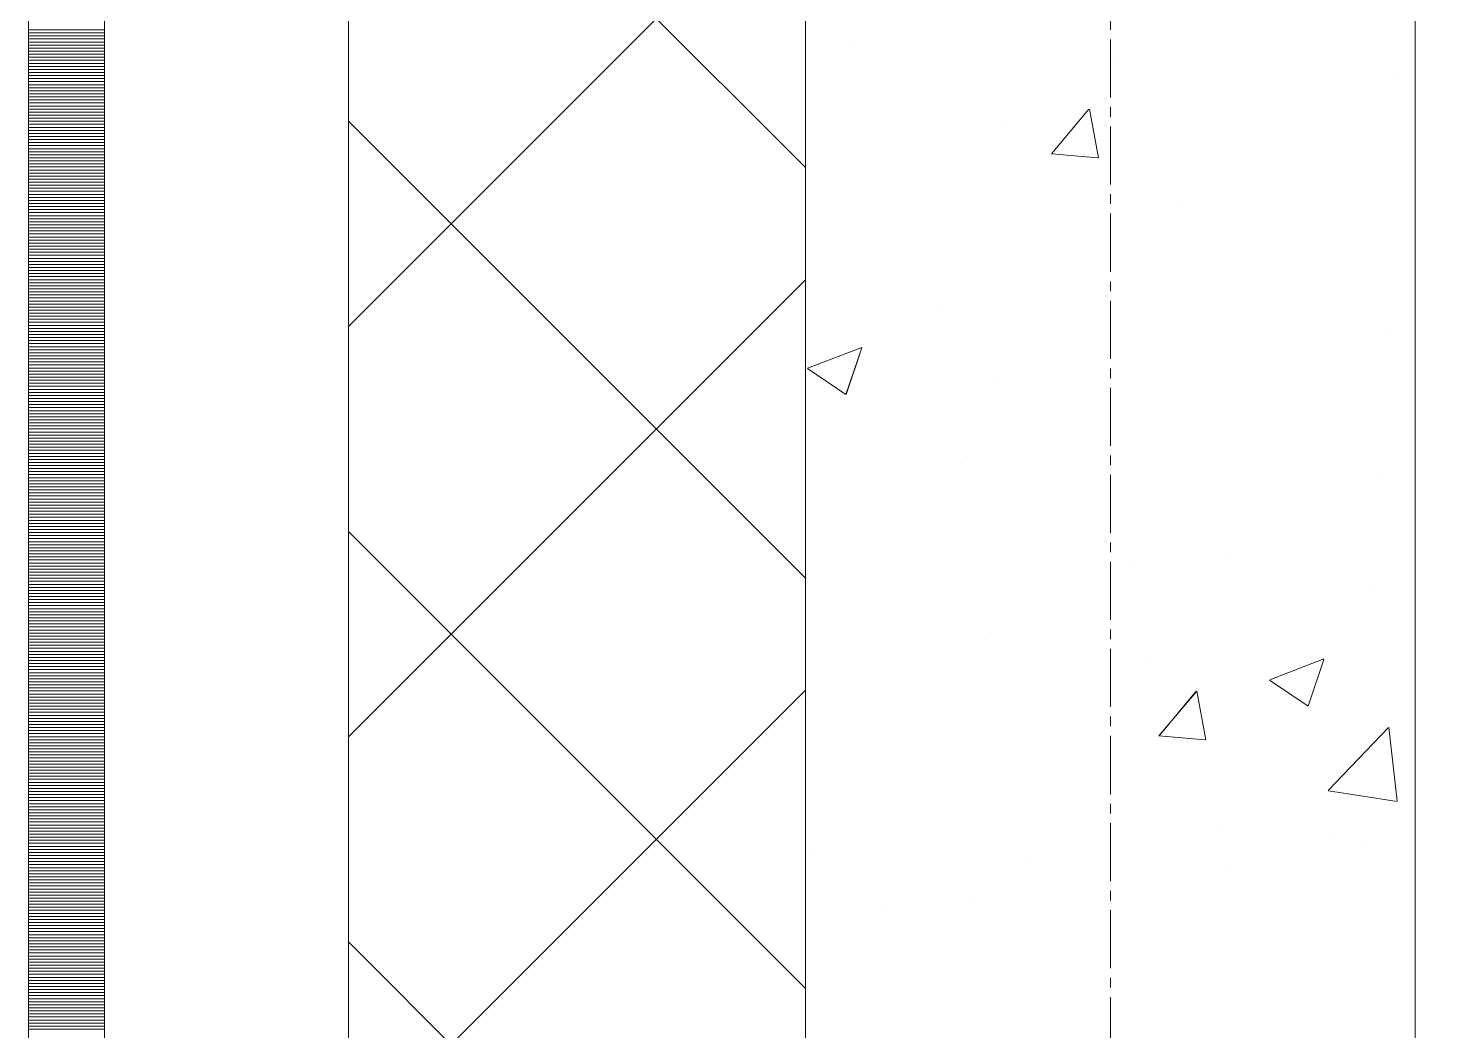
# Model space of a CAD drawing. Header units: millimetres. Extents: x 470010 to 1231400, y -134005 to 421770.
# Drawn here: x 672518.6 to 672983.6, y -61582 to -61253 of the extents above; entities that cross this region are included whole.
import ezdxf
from ezdxf.enums import TextEntityAlignment as Align

# ---------------------------------------------------------------- set-up
doc = ezdxf.new("R2010")
doc.units = ezdxf.units.MM
doc.linetypes.add('CENTER2', pattern=[28.575, 19.05, -3.175, 3.175, -3.175])
doc.linetypes.add('DASHED', pattern=[19.05, 12.7, -6.35])
doc.layers.get('Defpoints').update_dxf_attribs({"color": 140})
doc.layers.add('АР_Делит', color=120, linetype='Continuous', lineweight=0, plot=False)
for name, color, linetype, lineweight in [('АР_Стены ПЕНОблок', 52, 'Continuous', 20), ('АР_Тонкая', 254, 'Continuous', 5), ('АР_Утеплитель', 31, 'Continuous', 0), ('АР_Штриховка', 8, 'Continuous', 0)]:
    doc.layers.add(name, color=color, linetype=linetype, lineweight=lineweight)
doc.layers.add('РД_Оси_100', color=7, linetype='Continuous', lineweight=0, true_color=0x525252)
doc.styles.add('style1', font='ARIALN.TTF')

# ---------------------------------------------------------------- blocks, each defined once
blk = doc.blocks.new('СОШ_2200_АР_ОСИ_М100_28.05.24')
at = {"layer": 'АР_Делит', "color": 251, "linetype": 'DASHED', "true_color": 0x636466}
blk.add_lwpolyline([(114955, 135155), (114955, -355), (93595.036, -355), (93595.036, 13855), (94145, 13855), (94145, 68320), (66055, 68320), (66055, 13857.73), (83455, 13857.73), (83455, -355), (45245, -355), (45245, 13145), (44695, 13145), (44695, 26755), (45245, 26755), (45245, 68320), (20455, 68320), (20455, 26755), (27955, 26755), (27955, 13145), (-355, 13145), (-355, 100855)], dxfattribs=at)
at = {"layer": 'РД_Оси_100', "color": 251, "linetype": 'CENTER2', "true_color": 0x636466}
blk.add_line((0, -6155), (0, 139938.679), dxfattribs=at)
blk = doc.blocks.new('A$C9108343f')
at = {"layer": 'АР_Стены ПЕНОблок', "color": 18, "linetype": 'Continuous', "lineweight": 20, "true_color": 0x000000}
for p, q in [((7054.96, 97555), (7054.96, 21355)), ((7254.96, 21355), (7254.96, 97555))]:
    blk.add_line(p, q, dxfattribs=at)
at = {"layer": 'АР_Тонкая', "color": 18, "linetype": 'Continuous', "lineweight": 5, "true_color": 0x000000}
for p, q in [((6799.96, 97555), (6799.96, 21355)), ((6824.96, 97555), (6824.96, 21355)), ((6824.96, 21355), (6824.96, 97555)), ((6904.96, 21355), (6904.96, 97555))]:
    blk.add_line(p, q, dxfattribs=at)
at = {"layer": 'АР_Утеплитель', "color": 18, "linetype": 'Continuous', "lineweight": 0, "true_color": 0x000000}
for p, q in [((6904.96, 97555), (6904.96, 21355)), ((7054.96, 21355), (7054.96, 97555))]:
    blk.add_line(p, q, dxfattribs=at)
at = {"layer": 'АР_Штриховка', "color": 18, "linetype": 'Continuous', "lineweight": 0, "true_color": 0x000000}
for p, q in [((7054.96, 39067.53), (6904.96, 39217.53)), ((6904.96, 39015.4), (7054.96, 39165.4)), ((6799.96, 39112.75), (6824.96, 39112.75)), ((6799.96, 39111.75), (6824.96, 39111.75)), ((6799.96, 39110.75), (6824.96, 39110.75)), ((6799.96, 39109.75), (6824.96, 39109.75)), ((6799.96, 39108.75), (6824.96, 39108.75)), ((6799.96, 39107.75), (6824.96, 39107.75)), ((6799.96, 39106.75), (6824.96, 39106.75)), ((7070.64, 39107.88), (7070.64, 39107.88)), ((6799.96, 39105.75), (6824.96, 39105.75)), ((6799.96, 39104.75), (6824.96, 39104.75)), ((6799.96, 39103.75), (6824.96, 39103.75)), ((6799.96, 39102.75), (6824.96, 39102.75)), ((7157.48, 39102.49), (7157.48, 39102.49)), ((6799.96, 39101.75), (6824.96, 39101.75)), ((6799.96, 39100.75), (6824.96, 39100.75)), ((6799.96, 39099.75), (6824.96, 39099.75)), ((6799.96, 39098.75), (6824.96, 39098.75)), ((6799.96, 39097.75), (6824.96, 39097.75)), ((7247.98, 39098.02), (7247.98, 39098.02)), ((6799.96, 39096.75), (6824.96, 39096.75)), ((6799.96, 39095.75), (6824.96, 39095.75)), ((6799.96, 39094.75), (6824.96, 39094.75)), ((6799.96, 39093.75), (6824.96, 39093.75)), ((6799.96, 39092.75), (6824.96, 39092.75)), ((6799.96, 39091.75), (6824.96, 39091.75)), ((6799.96, 39090.75), (6824.96, 39090.75)), ((6799.96, 39089.75), (6824.96, 39089.75)), ((6799.96, 39088.75), (6824.96, 39088.75)), ((6799.96, 39087.75), (6824.96, 39087.75)), ((6799.96, 39086.75), (6824.96, 39086.75)), ((6799.96, 39085.75), (6824.96, 39085.75)), ((6799.96, 39084.75), (6824.96, 39084.75)), ((6799.96, 39083.75), (6824.96, 39083.75)), ((7135.67, 39072.1), (7147.92, 39086.69)), ((7151.02, 39070.79), (7148.08, 39086.72)), ((6799.96, 39082.75), (6824.96, 39082.75)), ((6799.96, 39081.75), (6824.96, 39081.75)), ((6799.96, 39080.75), (6824.96, 39080.75)), ((6799.96, 39079.75), (6824.96, 39079.75)), ((6799.96, 39078.75), (6824.96, 39078.75)), ((7054.96, 38932.83), (6904.96, 39082.83)), ((7119.68, 39081.75), (7119.68, 39081.75)), ((6799.96, 39077.75), (6824.96, 39077.75)), ((6799.96, 39076.75), (6824.96, 39076.75)), ((6799.96, 39075.75), (6824.96, 39075.75)), ((6799.96, 39074.75), (6824.96, 39074.75)), ((6799.96, 39073.75), (6824.96, 39073.75)), ((6799.96, 39072.75), (6824.96, 39072.75)), ((6799.96, 39071.75), (6824.96, 39071.75)), ((6799.96, 39070.75), (6824.96, 39070.75)), ((6799.96, 39069.75), (6824.96, 39069.75)), ((7135.67, 39072.09), (7150.85, 39070.76)), ((6799.96, 39068.75), (6824.96, 39068.75)), ((6799.96, 39067.75), (6824.96, 39067.75)), ((6799.96, 39066.75), (6824.96, 39066.75)), ((6799.96, 39065.75), (6824.96, 39065.75)), ((6799.96, 39064.75), (6824.96, 39064.75)), ((6799.96, 39063.75), (6824.96, 39063.75)), ((6799.96, 39062.75), (6824.96, 39062.75)), ((6799.96, 39061.75), (6824.96, 39061.75)), ((6799.96, 39060.75), (6824.96, 39060.75)), ((6799.96, 39059.75), (6824.96, 39059.75)), ((6799.96, 39058.75), (6824.96, 39058.75)), ((6799.96, 39057.75), (6824.96, 39057.75)), ((6799.96, 39056.75), (6824.96, 39056.75)), ((6799.96, 39055.75), (6824.96, 39055.75)), ((7177.42, 39056.36), (7177.42, 39056.36)), ((6799.96, 39054.75), (6824.96, 39054.75)), ((6799.96, 39053.75), (6824.96, 39053.75)), ((6799.96, 39052.75), (6824.96, 39052.75)), ((6799.96, 39051.75), (6824.96, 39051.75)), ((6799.96, 39050.75), (6824.96, 39050.75)), ((6799.96, 39049.75), (6824.96, 39049.75)), ((6799.96, 39048.75), (6824.96, 39048.75)), ((6799.96, 39047.75), (6824.96, 39047.75)), ((6799.96, 39046.75), (6824.96, 39046.75)), ((6799.96, 39045.75), (6824.96, 39045.75)), ((6799.96, 39044.75), (6824.96, 39044.75)), ((6799.96, 39043.75), (6824.96, 39043.75)), ((6799.96, 39042.75), (6824.96, 39042.75)), ((6799.96, 39041.75), (6824.96, 39041.75)), ((6799.96, 39040.75), (6824.96, 39040.75)), ((6799.96, 39039.75), (6824.96, 39039.75)), ((6799.96, 39038.75), (6824.96, 39038.75)), ((6799.96, 39037.75), (6824.96, 39037.75)), ((6799.96, 39036.75), (6824.96, 39036.75)), ((6799.96, 39035.75), (6824.96, 39035.75)), ((6799.96, 39034.75), (6824.96, 39034.75)), ((6799.96, 39033.75), (6824.96, 39033.75)), ((6799.96, 39032.75), (6824.96, 39032.75)), ((6799.96, 39031.75), (6824.96, 39031.75)), ((6799.96, 39030.75), (6824.96, 39030.75)), ((6799.96, 39029.75), (6824.96, 39029.75)), ((6799.96, 39028.75), (6824.96, 39028.75)), ((6799.96, 39027.75), (6824.96, 39027.75)), ((6904.96, 38880.69), (7054.96, 39030.69)), ((6799.96, 39026.75), (6824.96, 39026.75)), ((6799.96, 39025.75), (6824.96, 39025.75)), ((6799.96, 39024.75), (6824.96, 39024.75)), ((6799.96, 39023.75), (6824.96, 39023.75)), ((6799.96, 39022.75), (6824.96, 39022.75)), ((6799.96, 39021.75), (6824.96, 39021.75)), ((6799.96, 39020.75), (6824.96, 39020.75)), ((6799.96, 39019.75), (6824.96, 39019.75)), ((6799.96, 39018.75), (6824.96, 39018.75)), ((7100.02, 39020.36), (7100.02, 39020.36)), ((6799.96, 39017.75), (6824.96, 39017.75)), ((6799.96, 39016.75), (6824.96, 39016.75)), ((6799.96, 39015.75), (6824.96, 39015.75)), ((6799.96, 39014.75), (6824.96, 39014.75)), ((6799.96, 39013.75), (6824.96, 39013.75)), ((6799.96, 39012.75), (6824.96, 39012.75)), ((6799.96, 39011.75), (6824.96, 39011.75)), ((6799.96, 39010.75), (6824.96, 39010.75)), ((6799.96, 39009.75), (6824.96, 39009.75)), ((7244.89, 39013.46), (7244.89, 39013.46)), ((6799.96, 39008.75), (6824.96, 39008.75)), ((6799.96, 39007.75), (6824.96, 39007.75)), ((6799.96, 39006.75), (6824.96, 39006.75)), ((6799.96, 39005.75), (6824.96, 39005.75)), ((6799.96, 39004.75), (6824.96, 39004.75)), ((7055.63, 39001.69), (7073.42, 39008.52)), ((7068.22, 38993.03), (7073.37, 39008.38)), ((6799.96, 39003.75), (6824.96, 39003.75)), ((6799.96, 39002.75), (6824.96, 39002.75)), ((6799.96, 39001.75), (6824.96, 39001.75)), ((6799.96, 39000.75), (6824.96, 39000.75)), ((6799.96, 38999.75), (6824.96, 38999.75)), ((7055.57, 39001.56), (7068.21, 38993.04)), ((6799.96, 38998.75), (6824.96, 38998.75)), ((6799.96, 38997.75), (6824.96, 38997.75)), ((6799.96, 38996.75), (6824.96, 38996.75)), ((6799.96, 38995.75), (6824.96, 38995.75)), ((7116.59, 38997.2), (7116.59, 38997.2)), ((6799.96, 38994.75), (6824.96, 38994.75)), ((6799.96, 38993.75), (6824.96, 38993.75)), ((6799.96, 38992.75), (6824.96, 38992.75)), ((6799.96, 38991.75), (6824.96, 38991.75)), ((6799.96, 38990.75), (6824.96, 38990.75)), ((6799.96, 38989.75), (6824.96, 38989.75)), ((6799.96, 38988.75), (6824.96, 38988.75)), ((6799.96, 38987.75), (6824.96, 38987.75)), ((6799.96, 38986.75), (6824.96, 38986.75)), ((6799.96, 38985.75), (6824.96, 38985.75)), ((6799.96, 38984.75), (6824.96, 38984.75)), ((6799.96, 38983.75), (6824.96, 38983.75)), ((6799.96, 38982.75), (6824.96, 38982.75)), ((6799.96, 38981.75), (6824.96, 38981.75)), ((6799.96, 38980.75), (6824.96, 38980.75)), ((6799.96, 38979.75), (6824.96, 38979.75)), ((6799.96, 38978.75), (6824.96, 38978.75)), ((6799.96, 38977.75), (6824.96, 38977.75)), ((6799.96, 38976.75), (6824.96, 38976.75)), ((6799.96, 38975.75), (6824.96, 38975.75)), ((6799.96, 38974.75), (6824.96, 38974.75)), ((6799.96, 38973.75), (6824.96, 38973.75)), ((6799.96, 38972.75), (6824.96, 38972.75)), ((6799.96, 38971.75), (6824.96, 38971.75)), ((7108.02, 38972.7), (7108.02, 38972.7)), ((6799.96, 38970.75), (6824.96, 38970.75)), ((6799.96, 38969.75), (6824.96, 38969.75)), ((6799.96, 38968.75), (6824.96, 38968.75)), ((6799.96, 38967.75), (6824.96, 38967.75)), ((6799.96, 38966.75), (6824.96, 38966.75)), ((6799.96, 38965.75), (6824.96, 38965.75)), ((6799.96, 38964.75), (6824.96, 38964.75)), ((6799.96, 38963.75), (6824.96, 38963.75)), ((6799.96, 38962.75), (6824.96, 38962.75)), ((7243.61, 38966.97), (7243.61, 38966.97)), ((6799.96, 38961.75), (6824.96, 38961.75)), ((6799.96, 38960.75), (6824.96, 38960.75)), ((6799.96, 38959.75), (6824.96, 38959.75)), ((6799.96, 38958.75), (6824.96, 38958.75)), ((6799.96, 38957.75), (6824.96, 38957.75)), ((6799.96, 38956.75), (6824.96, 38956.75)), ((6799.96, 38955.75), (6824.96, 38955.75)), ((6799.96, 38954.75), (6824.96, 38954.75)), ((6799.96, 38953.75), (6824.96, 38953.75)), ((6799.96, 38952.75), (6824.96, 38952.75)), ((6799.96, 38951.75), (6824.96, 38951.75)), ((6799.96, 38950.75), (6824.96, 38950.75)), ((6799.96, 38949.75), (6824.96, 38949.75)), ((6799.96, 38948.75), (6824.96, 38948.75)), ((6799.96, 38947.75), (6824.96, 38947.75)), ((6799.96, 38946.75), (6824.96, 38946.75)), ((6799.96, 38945.75), (6824.96, 38945.75)), ((6799.96, 38944.75), (6824.96, 38944.75)), ((6799.96, 38943.75), (6824.96, 38943.75)), ((7054.96, 38798.13), (6904.96, 38948.13)), ((6799.96, 38942.75), (6824.96, 38942.75)), ((6799.96, 38941.75), (6824.96, 38941.75)), ((6799.96, 38940.75), (6824.96, 38940.75)), ((6799.96, 38939.75), (6824.96, 38939.75)), ((7193.61, 38941.3), (7193.61, 38941.3)), ((6799.96, 38938.75), (6824.96, 38938.75)), ((6799.96, 38937.75), (6824.96, 38937.75)), ((6799.96, 38936.75), (6824.96, 38936.75)), ((6799.96, 38935.75), (6824.96, 38935.75)), ((6799.96, 38934.75), (6824.96, 38934.75)), ((7161.57, 38938.58), (7161.57, 38938.58)), ((6799.96, 38933.75), (6824.96, 38933.75)), ((6799.96, 38932.75), (6824.96, 38932.75)), ((6799.96, 38931.75), (6824.96, 38931.75)), ((6799.96, 38930.75), (6824.96, 38930.75)), ((6799.96, 38929.75), (6824.96, 38929.75)), ((6799.96, 38928.75), (6824.96, 38928.75)), ((6799.96, 38927.75), (6824.96, 38927.75)), ((6799.96, 38926.75), (6824.96, 38926.75)), ((6799.96, 38925.75), (6824.96, 38925.75)), ((7241.8, 38928.91), (7241.8, 38928.91)), ((6799.96, 38924.75), (6824.96, 38924.75)), ((6799.96, 38923.75), (6824.96, 38923.75)), ((6799.96, 38922.75), (6824.96, 38922.75)), ((6799.96, 38921.75), (6824.96, 38921.75)), ((6799.96, 38920.75), (6824.96, 38920.75)), ((6799.96, 38919.75), (6824.96, 38919.75)), ((6799.96, 38918.75), (6824.96, 38918.75)), ((6799.96, 38917.75), (6824.96, 38917.75)), ((6799.96, 38916.75), (6824.96, 38916.75)), ((6799.96, 38915.75), (6824.96, 38915.75)), ((6799.96, 38914.75), (6824.96, 38914.75)), ((6799.96, 38913.75), (6824.96, 38913.75)), ((6799.96, 38912.75), (6824.96, 38912.75)), ((6799.96, 38911.75), (6824.96, 38911.75)), ((7113.5, 38912.64), (7113.5, 38912.64)), ((6799.96, 38910.75), (6824.96, 38910.75)), ((6799.96, 38909.75), (6824.96, 38909.75)), ((6799.96, 38908.75), (6824.96, 38908.75)), ((6799.96, 38907.75), (6824.96, 38907.75)), ((6799.96, 38906.75), (6824.96, 38906.75)), ((6799.96, 38905.75), (6824.96, 38905.75)), ((6799.96, 38904.75), (6824.96, 38904.75)), ((6799.96, 38903.75), (6824.96, 38903.75)), ((6799.96, 38902.75), (6824.96, 38902.75)), ((7166.94, 38904.81), (7166.94, 38904.81)), ((7207.24, 38899.43), (7225.03, 38906.25)), ((7219.83, 38890.77), (7224.98, 38906.12)), ((6799.96, 38901.75), (6824.96, 38901.75)), ((6799.96, 38900.75), (6824.96, 38900.75)), ((6799.96, 38899.75), (6824.96, 38899.75)), ((6799.96, 38898.75), (6824.96, 38898.75)), ((6799.96, 38897.75), (6824.96, 38897.75)), ((7207.19, 38899.29), (7219.82, 38890.77)), ((6799.96, 38896.75), (6824.96, 38896.75)), ((6799.96, 38895.75), (6824.96, 38895.75)), ((6799.96, 38894.75), (6824.96, 38894.75)), ((6799.96, 38893.75), (6824.96, 38893.75)), ((6799.96, 38892.75), (6824.96, 38892.75)), ((6904.96, 38745.99), (7054.96, 38895.99)), ((7170.91, 38881.04), (7183.16, 38895.63)), ((7186.26, 38879.74), (7183.33, 38895.66)), ((6799.96, 38891.75), (6824.96, 38891.75)), ((6799.96, 38890.75), (6824.96, 38890.75)), ((6799.96, 38889.75), (6824.96, 38889.75)), ((6799.96, 38888.75), (6824.96, 38888.75)), ((6799.96, 38887.75), (6824.96, 38887.75)), ((6799.96, 38886.75), (6824.96, 38886.75)), ((6799.96, 38885.75), (6824.96, 38885.75)), ((6799.96, 38884.75), (6824.96, 38884.75)), ((6799.96, 38883.75), (6824.96, 38883.75)), ((7226.44, 38863.09), (7246.23, 38883.71)), ((7249.08, 38859.6), (7246.28, 38883.72)), ((6799.96, 38882.75), (6824.96, 38882.75)), ((6799.96, 38881.75), (6824.96, 38881.75)), ((6799.96, 38880.75), (6824.96, 38880.75)), ((6799.96, 38879.75), (6824.96, 38879.75)), ((6799.96, 38878.75), (6824.96, 38878.75)), ((7170.91, 38881.03), (7186.1, 38879.71)), ((6799.96, 38877.75), (6824.96, 38877.75)), ((6799.96, 38876.75), (6824.96, 38876.75)), ((6799.96, 38875.75), (6824.96, 38875.75)), ((6799.96, 38874.75), (6824.96, 38874.75)), ((6799.96, 38873.75), (6824.96, 38873.75)), ((6799.96, 38872.75), (6824.96, 38872.75)), ((6799.96, 38871.75), (6824.96, 38871.75)), ((6799.96, 38870.75), (6824.96, 38870.75)), ((6799.96, 38869.75), (6824.96, 38869.75)), ((6799.96, 38868.75), (6824.96, 38868.75)), ((6799.96, 38867.75), (6824.96, 38867.75)), ((6799.96, 38866.75), (6824.96, 38866.75)), ((6799.96, 38865.75), (6824.96, 38865.75)), ((6799.96, 38864.75), (6824.96, 38864.75)), ((6799.96, 38863.75), (6824.96, 38863.75)), ((6799.96, 38862.75), (6824.96, 38862.75)), ((6799.96, 38861.75), (6824.96, 38861.75)), ((6799.96, 38860.75), (6824.96, 38860.75)), ((7226.48, 38863.02), (7249.07, 38859.51)), ((6799.96, 38859.75), (6824.96, 38859.75)), ((6799.96, 38858.75), (6824.96, 38858.75)), ((6799.96, 38857.75), (6824.96, 38857.75)), ((6799.96, 38856.75), (6824.96, 38856.75)), ((6799.96, 38855.75), (6824.96, 38855.75)), ((6799.96, 38854.75), (6824.96, 38854.75)), ((6799.96, 38853.75), (6824.96, 38853.75)), ((6799.96, 38852.75), (6824.96, 38852.75)), ((6799.96, 38851.75), (6824.96, 38851.75)), ((6799.96, 38850.75), (6824.96, 38850.75)), ((6799.96, 38849.75), (6824.96, 38849.75)), ((6799.96, 38848.75), (6824.96, 38848.75)), ((6799.96, 38847.75), (6824.96, 38847.75)), ((6799.96, 38846.75), (6824.96, 38846.75)), ((7190.38, 38849.49), (7190.38, 38849.49)), ((7227.8, 38849.04), (7227.8, 38849.04)), ((6799.96, 38845.75), (6824.96, 38845.75)), ((6799.96, 38844.75), (6824.96, 38844.75)), ((6799.96, 38843.75), (6824.96, 38843.75)), ((6799.96, 38842.75), (6824.96, 38842.75)), ((6799.96, 38841.75), (6824.96, 38841.75)), ((7057.48, 38843.59), (7057.48, 38843.59)), ((7238.71, 38844.35), (7238.71, 38844.35)), ((6799.96, 38840.75), (6824.96, 38840.75)), ((6799.96, 38839.75), (6824.96, 38839.75)), ((6799.96, 38838.75), (6824.96, 38838.75)), ((6799.96, 38837.75), (6824.96, 38837.75)), ((7126.79, 38841.12), (7126.79, 38841.12)), ((7193.07, 38837.86), (7193.07, 38837.86)), ((6799.96, 38836.75), (6824.96, 38836.75)), ((6799.96, 38835.75), (6824.96, 38835.75)), ((6799.96, 38834.75), (6824.96, 38834.75)), ((6799.96, 38833.75), (6824.96, 38833.75)), ((6799.96, 38832.75), (6824.96, 38832.75)), ((6799.96, 38831.75), (6824.96, 38831.75)), ((6799.96, 38830.75), (6824.96, 38830.75)), ((6799.96, 38829.75), (6824.96, 38829.75)), ((6799.96, 38828.75), (6824.96, 38828.75)), ((6799.96, 38827.75), (6824.96, 38827.75)), ((7110.41, 38828.09), (7110.41, 38828.09)), ((6799.96, 38826.75), (6824.96, 38826.75)), ((6799.96, 38825.75), (6824.96, 38825.75)), ((6799.96, 38824.75), (6824.96, 38824.75)), ((6799.96, 38823.75), (6824.96, 38823.75)), ((7079.67, 38823.61), (7079.67, 38823.61)), ((6799.96, 38822.75), (6824.96, 38822.75)), ((6799.96, 38821.75), (6824.96, 38821.75)), ((6799.96, 38820.75), (6824.96, 38820.75)), ((6799.96, 38819.75), (6824.96, 38819.75)), ((6799.96, 38818.75), (6824.96, 38818.75)), ((6799.96, 38817.75), (6824.96, 38817.75)), ((6799.96, 38816.75), (6824.96, 38816.75)), ((6799.96, 38815.75), (6824.96, 38815.75)), ((6799.96, 38814.75), (6824.96, 38814.75)), ((6799.96, 38813.75), (6824.96, 38813.75)), ((6799.96, 38812.75), (6824.96, 38812.75)), ((6799.96, 38811.75), (6824.96, 38811.75)), ((6799.96, 38810.75), (6824.96, 38810.75)), ((6799.96, 38809.75), (6824.96, 38809.75)), ((7054.96, 38663.42), (6904.96, 38813.42)), ((6799.96, 38808.75), (6824.96, 38808.75)), ((6799.96, 38807.75), (6824.96, 38807.75)), ((6799.96, 38806.75), (6824.96, 38806.75)), ((6799.96, 38805.75), (6824.96, 38805.75)), ((6799.96, 38804.75), (6824.96, 38804.75)), ((6799.96, 38803.75), (6824.96, 38803.75)), ((6799.96, 38802.75), (6824.96, 38802.75)), ((6799.96, 38801.75), (6824.96, 38801.75)), ((6799.96, 38800.75), (6824.96, 38800.75)), ((6799.96, 38799.75), (6824.96, 38799.75)), ((6799.96, 38798.75), (6824.96, 38798.75)), ((6799.96, 38797.75), (6824.96, 38797.75)), ((6799.96, 38796.75), (6824.96, 38796.75)), ((6799.96, 38795.75), (6824.96, 38795.75)), ((6799.96, 38794.75), (6824.96, 38794.75)), ((6799.96, 38793.75), (6824.96, 38793.75)), ((6799.96, 38792.75), (6824.96, 38792.75)), ((6799.96, 38791.75), (6824.96, 38791.75)), ((6799.96, 38790.75), (6824.96, 38790.75)), ((6799.96, 38789.75), (6824.96, 38789.75)), ((6799.96, 38788.75), (6824.96, 38788.75)), ((6799.96, 38787.75), (6824.96, 38787.75)), ((6799.96, 38786.75), (6824.96, 38786.75)), ((6799.96, 38785.75), (6824.96, 38785.75)), ((6799.96, 38784.75), (6824.96, 38784.75))]:
    blk.add_line(p, q, dxfattribs=at)
at = {"layer": 'РД_Оси_100'}
blk.add_blockref('СОШ_2200_АР_ОСИ_М100_28.05.24', (7154.96, 6755), dxfattribs=at)
at = {"layer": 'Defpoints', "color": 18, "true_color": 0x000000, "style": 'style1'}
for p in [(143949.34, 316089.12), (143974.98, 281639.5), (143890.4, 273244.71), (143839.99, 264276.81), (143967.75, 254892.38), (12251.96, 104178.14), (12382.58, 96023.14)]:
    blk.add_attdef('АР-ПОМЕЩЕНИЕ:НАИМЕНОВАНИЕ', text='', height=100, dxfattribs=at).set_placement(p, align=Align.MIDDLE)
at = {"layer": 'Defpoints', "color": 18, "true_color": 0x000000, "style": 'style1', "flags": 8}
for p in [(143951.3, 279099.09), (143848.34, 269251.11), (143875.33, 260094.25), (144049.74, 250824.7), (163419.28, 238153.36), (155897.46, 237965.97), (183037.2, 237965.97), (143342.94, 237876.19)]:
    blk.add_attdef('АР-ПОМЕЩЕНИЕ:НАИМЕНОВАНИЕ', text='', height=100, dxfattribs=at).set_placement(p, align=Align.MIDDLE)

msp = doc.modelspace()

# ---------------------------------------------------------------- linework, layer by layer
at = {"layer": 'АР_Стены ПЕНОблок', "color": 18, "linetype": 'Continuous', "lineweight": 20, "true_color": 0x000000}
for p, q in [((672773.57, -2811.242), (672773.57, -79011.242)), ((672973.57, -79011.242), (672973.57, -2811.242))]:
    msp.add_line(p, q, dxfattribs=at)
at = {"layer": 'АР_Тонкая', "color": 18, "linetype": 'Continuous', "lineweight": 5, "true_color": 0x000000}
for p, q in [((672518.57, -2811.242), (672518.57, -79011.242)), ((672543.57, -2811.242), (672543.57, -79011.242)), ((672543.57, -79011.242), (672543.57, -2811.242)), ((672623.57, -79011.242), (672623.57, -2811.242))]:
    msp.add_line(p, q, dxfattribs=at)
at = {"layer": 'АР_Утеплитель', "color": 18, "linetype": 'Continuous', "lineweight": 0, "true_color": 0x000000}
for p, q in [((672623.57, -2811.242), (672623.57, -79011.242)), ((672773.57, -79011.242), (672773.57, -2811.242))]:
    msp.add_line(p, q, dxfattribs=at)
at = {"layer": 'АР_Штриховка', "color": 18, "linetype": 'Continuous', "lineweight": 0, "true_color": 0x000000}
for p, q in [((672773.57, -61298.709), (672623.57, -61148.709)), ((672623.57, -61350.846), (672773.57, -61200.846)), ((672518.57, -61253.492), (672543.57, -61253.492)), ((672518.57, -61254.492), (672543.57, -61254.492)), ((672518.57, -61255.492), (672543.57, -61255.492)), ((672518.57, -61256.492), (672543.57, -61256.492)), ((672518.57, -61257.492), (672543.57, -61257.492)), ((672518.57, -61258.492), (672543.57, -61258.492)), ((672518.57, -61259.492), (672543.57, -61259.492)), ((672518.57, -61260.492), (672543.57, -61260.492)), ((672518.57, -61261.492), (672543.57, -61261.492)), ((672518.57, -61262.492), (672543.57, -61262.492)), ((672518.57, -61263.492), (672543.57, -61263.492)), ((672518.57, -61264.492), (672543.57, -61264.492)), ((672518.57, -61265.492), (672543.57, -61265.492)), ((672518.57, -61266.492), (672543.57, -61266.492)), ((672518.57, -61267.492), (672543.57, -61267.492)), ((672518.57, -61268.492), (672543.57, -61268.492)), ((672518.57, -61269.492), (672543.57, -61269.492)), ((672518.57, -61270.492), (672543.57, -61270.492)), ((672518.57, -61271.492), (672543.57, -61271.492)), ((672518.57, -61272.492), (672543.57, -61272.492)), ((672518.57, -61273.492), (672543.57, -61273.492)), ((672518.57, -61274.492), (672543.57, -61274.492)), ((672518.57, -61275.492), (672543.57, -61275.492)), ((672518.57, -61276.492), (672543.57, -61276.492)), ((672518.57, -61277.492), (672543.57, -61277.492)), ((672518.57, -61278.492), (672543.57, -61278.492)), ((672518.57, -61279.492), (672543.57, -61279.492)), ((672518.57, -61280.492), (672543.57, -61280.492)), ((672518.57, -61281.492), (672543.57, -61281.492)), ((672854.282, -61294.147), (672866.527, -61279.553)), ((672869.633, -61295.448), (672866.696, -61279.527)), ((672518.57, -61282.492), (672543.57, -61282.492)), ((672518.57, -61283.492), (672543.57, -61283.492)), ((672518.57, -61284.492), (672543.57, -61284.492)), ((672518.57, -61285.492), (672543.57, -61285.492)), ((672518.57, -61286.492), (672543.57, -61286.492)), ((672773.57, -61433.413), (672623.57, -61283.413)), ((672518.57, -61287.492), (672543.57, -61287.492)), ((672518.57, -61288.492), (672543.57, -61288.492)), ((672518.57, -61289.492), (672543.57, -61289.492)), ((672518.57, -61290.492), (672543.57, -61290.492)), ((672518.57, -61291.492), (672543.57, -61291.492)), ((672518.57, -61292.492), (672543.57, -61292.492)), ((672518.57, -61293.492), (672543.57, -61293.492)), ((672518.57, -61294.492), (672543.57, -61294.492)), ((672518.57, -61295.492), (672543.57, -61295.492)), ((672854.282, -61294.151), (672869.464, -61295.479)), ((672518.57, -61296.492), (672543.57, -61296.492)), ((672518.57, -61297.492), (672543.57, -61297.492)), ((672518.57, -61298.492), (672543.57, -61298.492)), ((672518.57, -61299.492), (672543.57, -61299.492)), ((672518.57, -61300.492), (672543.57, -61300.492)), ((672518.57, -61301.492), (672543.57, -61301.492)), ((672518.57, -61302.492), (672543.57, -61302.492)), ((672518.57, -61303.492), (672543.57, -61303.492)), ((672518.57, -61304.492), (672543.57, -61304.492)), ((672518.57, -61305.492), (672543.57, -61305.492)), ((672518.57, -61306.492), (672543.57, -61306.492)), ((672518.57, -61307.492), (672543.57, -61307.492)), ((672518.57, -61308.492), (672543.57, -61308.492)), ((672518.57, -61309.492), (672543.57, -61309.492)), ((672518.57, -61310.492), (672543.57, -61310.492)), ((672518.57, -61311.492), (672543.57, -61311.492)), ((672518.57, -61312.492), (672543.57, -61312.492)), ((672518.57, -61313.492), (672543.57, -61313.492)), ((672518.57, -61314.492), (672543.57, -61314.492)), ((672518.57, -61315.492), (672543.57, -61315.492)), ((672518.57, -61316.492), (672543.57, -61316.492)), ((672518.57, -61317.492), (672543.57, -61317.492)), ((672518.57, -61318.492), (672543.57, -61318.492)), ((672518.57, -61319.492), (672543.57, -61319.492)), ((672518.57, -61320.492), (672543.57, -61320.492)), ((672518.57, -61321.492), (672543.57, -61321.492)), ((672518.57, -61322.492), (672543.57, -61322.492)), ((672518.57, -61323.492), (672543.57, -61323.492)), ((672518.57, -61324.492), (672543.57, -61324.492)), ((672518.57, -61325.492), (672543.57, -61325.492)), ((672518.57, -61326.492), (672543.57, -61326.492)), ((672518.57, -61327.492), (672543.57, -61327.492)), ((672518.57, -61328.492), (672543.57, -61328.492)), ((672518.57, -61329.492), (672543.57, -61329.492)), ((672518.57, -61330.492), (672543.57, -61330.492)), ((672518.57, -61331.492), (672543.57, -61331.492)), ((672518.57, -61332.492), (672543.57, -61332.492)), ((672518.57, -61333.492), (672543.57, -61333.492)), ((672518.57, -61334.492), (672543.57, -61334.492)), ((672518.57, -61335.492), (672543.57, -61335.492)), ((672518.57, -61336.492), (672543.57, -61336.492)), ((672518.57, -61337.492), (672543.57, -61337.492)), ((672623.57, -61485.55), (672773.57, -61335.55)), ((672518.57, -61338.492), (672543.57, -61338.492)), ((672518.57, -61339.492), (672543.57, -61339.492)), ((672518.57, -61340.492), (672543.57, -61340.492)), ((672518.57, -61341.492), (672543.57, -61341.492)), ((672518.57, -61342.492), (672543.57, -61342.492)), ((672518.57, -61343.492), (672543.57, -61343.492)), ((672518.57, -61344.492), (672543.57, -61344.492)), ((672518.57, -61345.492), (672543.57, -61345.492)), ((672518.57, -61346.492), (672543.57, -61346.492)), ((672518.57, -61347.492), (672543.57, -61347.492)), ((672518.57, -61348.492), (672543.57, -61348.492)), ((672518.57, -61349.492), (672543.57, -61349.492)), ((672518.57, -61350.492), (672543.57, -61350.492)), ((672518.57, -61351.492), (672543.57, -61351.492)), ((672518.57, -61352.492), (672543.57, -61352.492)), ((672518.57, -61353.492), (672543.57, -61353.492)), ((672518.57, -61354.492), (672543.57, -61354.492)), ((672518.57, -61355.492), (672543.57, -61355.492)), ((672518.57, -61356.492), (672543.57, -61356.492)), ((672518.57, -61357.492), (672543.57, -61357.492)), ((672518.57, -61358.492), (672543.57, -61358.492)), ((672518.57, -61359.492), (672543.57, -61359.492)), ((672518.57, -61360.492), (672543.57, -61360.492)), ((672774.243, -61364.552), (672792.027, -61357.725)), ((672786.83, -61373.208), (672791.98, -61357.859)), ((672518.57, -61361.492), (672543.57, -61361.492)), ((672518.57, -61362.492), (672543.57, -61362.492)), ((672518.57, -61363.492), (672543.57, -61363.492)), ((672518.57, -61364.492), (672543.57, -61364.492)), ((672518.57, -61365.492), (672543.57, -61365.492)), ((672774.184, -61364.682), (672786.818, -61373.204)), ((672518.57, -61366.492), (672543.57, -61366.492)), ((672518.57, -61367.492), (672543.57, -61367.492)), ((672518.57, -61368.492), (672543.57, -61368.492)), ((672518.57, -61369.492), (672543.57, -61369.492)), ((672518.57, -61370.492), (672543.57, -61370.492)), ((672518.57, -61371.492), (672543.57, -61371.492)), ((672518.57, -61372.492), (672543.57, -61372.492)), ((672518.57, -61373.492), (672543.57, -61373.492)), ((672518.57, -61374.492), (672543.57, -61374.492)), ((672518.57, -61375.492), (672543.57, -61375.492)), ((672518.57, -61376.492), (672543.57, -61376.492)), ((672518.57, -61377.492), (672543.57, -61377.492)), ((672518.57, -61378.492), (672543.57, -61378.492)), ((672518.57, -61379.492), (672543.57, -61379.492)), ((672518.57, -61380.492), (672543.57, -61380.492)), ((672518.57, -61381.492), (672543.57, -61381.492)), ((672518.57, -61382.492), (672543.57, -61382.492)), ((672518.57, -61383.492), (672543.57, -61383.492)), ((672518.57, -61384.492), (672543.57, -61384.492)), ((672518.57, -61385.492), (672543.57, -61385.492)), ((672518.57, -61386.492), (672543.57, -61386.492)), ((672518.57, -61387.492), (672543.57, -61387.492)), ((672518.57, -61388.492), (672543.57, -61388.492)), ((672518.57, -61389.492), (672543.57, -61389.492)), ((672518.57, -61390.492), (672543.57, -61390.492)), ((672518.57, -61391.492), (672543.57, -61391.492)), ((672518.57, -61392.492), (672543.57, -61392.492)), ((672518.57, -61393.492), (672543.57, -61393.492)), ((672518.57, -61394.492), (672543.57, -61394.492)), ((672518.57, -61395.492), (672543.57, -61395.492)), ((672518.57, -61396.492), (672543.57, -61396.492)), ((672518.57, -61397.492), (672543.57, -61397.492)), ((672518.57, -61398.492), (672543.57, -61398.492)), ((672518.57, -61399.492), (672543.57, -61399.492)), ((672518.57, -61400.492), (672543.57, -61400.492)), ((672518.57, -61401.492), (672543.57, -61401.492)), ((672518.57, -61402.492), (672543.57, -61402.492)), ((672518.57, -61403.492), (672543.57, -61403.492)), ((672518.57, -61404.492), (672543.57, -61404.492)), ((672518.57, -61405.492), (672543.57, -61405.492)), ((672518.57, -61406.492), (672543.57, -61406.492)), ((672518.57, -61407.492), (672543.57, -61407.492)), ((672518.57, -61408.492), (672543.57, -61408.492)), ((672518.57, -61409.492), (672543.57, -61409.492)), ((672518.57, -61410.492), (672543.57, -61410.492)), ((672518.57, -61411.492), (672543.57, -61411.492)), ((672518.57, -61412.492), (672543.57, -61412.492)), ((672518.57, -61413.492), (672543.57, -61413.492)), ((672518.57, -61414.492), (672543.57, -61414.492)), ((672518.57, -61415.492), (672543.57, -61415.492)), ((672518.57, -61416.492), (672543.57, -61416.492)), ((672518.57, -61417.492), (672543.57, -61417.492)), ((672518.57, -61418.492), (672543.57, -61418.492)), ((672518.57, -61419.492), (672543.57, -61419.492)), ((672518.57, -61420.492), (672543.57, -61420.492)), ((672518.57, -61421.492), (672543.57, -61421.492)), ((672773.57, -61568.117), (672623.57, -61418.117)), ((672518.57, -61422.492), (672543.57, -61422.492)), ((672518.57, -61423.492), (672543.57, -61423.492)), ((672518.57, -61424.492), (672543.57, -61424.492)), ((672518.57, -61425.492), (672543.57, -61425.492)), ((672518.57, -61426.492), (672543.57, -61426.492)), ((672518.57, -61427.492), (672543.57, -61427.492)), ((672518.57, -61428.492), (672543.57, -61428.492)), ((672518.57, -61429.492), (672543.57, -61429.492)), ((672518.57, -61430.492), (672543.57, -61430.492)), ((672518.57, -61431.492), (672543.57, -61431.492)), ((672518.57, -61432.492), (672543.57, -61432.492)), ((672518.57, -61433.492), (672543.57, -61433.492)), ((672518.57, -61434.492), (672543.57, -61434.492)), ((672518.57, -61435.492), (672543.57, -61435.492)), ((672518.57, -61436.492), (672543.57, -61436.492)), ((672518.57, -61437.492), (672543.57, -61437.492)), ((672518.57, -61438.492), (672543.57, -61438.492)), ((672518.57, -61439.492), (672543.57, -61439.492)), ((672518.57, -61440.492), (672543.57, -61440.492)), ((672518.57, -61441.492), (672543.57, -61441.492)), ((672518.57, -61442.492), (672543.57, -61442.492)), ((672518.57, -61443.492), (672543.57, -61443.492)), ((672518.57, -61444.492), (672543.57, -61444.492)), ((672518.57, -61445.492), (672543.57, -61445.492)), ((672518.57, -61446.492), (672543.57, -61446.492)), ((672518.57, -61447.492), (672543.57, -61447.492)), ((672518.57, -61448.492), (672543.57, -61448.492)), ((672518.57, -61449.492), (672543.57, -61449.492)), ((672518.57, -61450.492), (672543.57, -61450.492)), ((672518.57, -61451.492), (672543.57, -61451.492)), ((672518.57, -61452.492), (672543.57, -61452.492)), ((672518.57, -61453.492), (672543.57, -61453.492)), ((672518.57, -61454.492), (672543.57, -61454.492)), ((672518.57, -61455.492), (672543.57, -61455.492)), ((672518.57, -61456.492), (672543.57, -61456.492)), ((672518.57, -61457.492), (672543.57, -61457.492)), ((672518.57, -61458.492), (672543.57, -61458.492)), ((672518.57, -61459.492), (672543.57, -61459.492)), ((672518.57, -61460.492), (672543.57, -61460.492)), ((672518.57, -61461.492), (672543.57, -61461.492)), ((672518.57, -61462.492), (672543.57, -61462.492)), ((672518.57, -61463.492), (672543.57, -61463.492)), ((672925.857, -61466.817), (672943.642, -61459.99)), ((672938.444, -61475.473), (672943.594, -61460.124)), ((672518.57, -61464.492), (672543.57, -61464.492)), ((672518.57, -61465.492), (672543.57, -61465.492)), ((672518.57, -61466.492), (672543.57, -61466.492)), ((672518.57, -61467.492), (672543.57, -61467.492)), ((672925.798, -61466.947), (672938.433, -61475.469)), ((672518.57, -61468.492), (672543.57, -61468.492)), ((672518.57, -61469.492), (672543.57, -61469.492)), ((672518.57, -61470.492), (672543.57, -61470.492)), ((672518.57, -61471.492), (672543.57, -61471.492)), ((672518.57, -61472.492), (672543.57, -61472.492)), ((672623.57, -61620.254), (672773.57, -61470.254)), ((672889.526, -61485.203), (672901.771, -61470.61)), ((672904.875, -61486.505), (672901.938, -61470.584)), ((672518.57, -61473.492), (672543.57, -61473.492)), ((672518.57, -61474.492), (672543.57, -61474.492)), ((672518.57, -61475.492), (672543.57, -61475.492)), ((672518.57, -61476.492), (672543.57, -61476.492)), ((672518.57, -61477.492), (672543.57, -61477.492)), ((672518.57, -61478.492), (672543.57, -61478.492)), ((672518.57, -61479.492), (672543.57, -61479.492)), ((672518.57, -61480.492), (672543.57, -61480.492)), ((672518.57, -61481.492), (672543.57, -61481.492)), ((672518.57, -61482.492), (672543.57, -61482.492)), ((672518.57, -61483.492), (672543.57, -61483.492)), ((672518.57, -61484.492), (672543.57, -61484.492)), ((672518.57, -61485.492), (672543.57, -61485.492)), ((672518.57, -61486.492), (672543.57, -61486.492)), ((672889.525, -61485.208), (672904.707, -61486.536)), ((672945.054, -61503.148), (672964.838, -61482.529)), ((672967.694, -61506.645), (672964.887, -61482.523)), ((672518.57, -61487.492), (672543.57, -61487.492)), ((672518.57, -61488.492), (672543.57, -61488.492)), ((672518.57, -61489.492), (672543.57, -61489.492)), ((672518.57, -61490.492), (672543.57, -61490.492)), ((672518.57, -61491.492), (672543.57, -61491.492)), ((672518.57, -61492.492), (672543.57, -61492.492)), ((672518.57, -61493.492), (672543.57, -61493.492)), ((672518.57, -61494.492), (672543.57, -61494.492)), ((672518.57, -61495.492), (672543.57, -61495.492)), ((672518.57, -61496.492), (672543.57, -61496.492)), ((672518.57, -61497.492), (672543.57, -61497.492)), ((672518.57, -61498.492), (672543.57, -61498.492)), ((672518.57, -61499.492), (672543.57, -61499.492)), ((672518.57, -61500.492), (672543.57, -61500.492)), ((672518.57, -61501.492), (672543.57, -61501.492)), ((672518.57, -61502.492), (672543.57, -61502.492)), ((672518.57, -61503.492), (672543.57, -61503.492)), ((672518.57, -61504.492), (672543.57, -61504.492)), ((672518.57, -61505.492), (672543.57, -61505.492)), ((672945.091, -61503.226), (672967.681, -61506.729)), ((672518.57, -61506.492), (672543.57, -61506.492)), ((672518.57, -61507.492), (672543.57, -61507.492)), ((672518.57, -61508.492), (672543.57, -61508.492)), ((672518.57, -61509.492), (672543.57, -61509.492)), ((672518.57, -61510.492), (672543.57, -61510.492)), ((672518.57, -61511.492), (672543.57, -61511.492)), ((672518.57, -61512.492), (672543.57, -61512.492)), ((672518.57, -61513.492), (672543.57, -61513.492)), ((672518.57, -61514.492), (672543.57, -61514.492)), ((672518.57, -61515.492), (672543.57, -61515.492)), ((672518.57, -61516.492), (672543.57, -61516.492)), ((672518.57, -61517.492), (672543.57, -61517.492)), ((672518.57, -61518.492), (672543.57, -61518.492)), ((672518.57, -61519.492), (672543.57, -61519.492)), ((672518.57, -61520.492), (672543.57, -61520.492)), ((672518.57, -61521.492), (672543.57, -61521.492)), ((672518.57, -61522.492), (672543.57, -61522.492)), ((672518.57, -61523.492), (672543.57, -61523.492)), ((672518.57, -61524.492), (672543.57, -61524.492)), ((672518.57, -61525.492), (672543.57, -61525.492)), ((672518.57, -61526.492), (672543.57, -61526.492)), ((672518.57, -61527.492), (672543.57, -61527.492)), ((672518.57, -61528.492), (672543.57, -61528.492)), ((672518.57, -61529.492), (672543.57, -61529.492)), ((672518.57, -61530.492), (672543.57, -61530.492)), ((672518.57, -61531.492), (672543.57, -61531.492)), ((672518.57, -61532.492), (672543.57, -61532.492)), ((672518.57, -61533.492), (672543.57, -61533.492)), ((672518.57, -61534.492), (672543.57, -61534.492)), ((672518.57, -61535.492), (672543.57, -61535.492)), ((672518.57, -61536.492), (672543.57, -61536.492)), ((672518.57, -61537.492), (672543.57, -61537.492)), ((672518.57, -61538.492), (672543.57, -61538.492)), ((672518.57, -61539.492), (672543.57, -61539.492)), ((672518.57, -61540.492), (672543.57, -61540.492)), ((672518.57, -61541.492), (672543.57, -61541.492)), ((672518.57, -61542.492), (672543.57, -61542.492)), ((672518.57, -61543.492), (672543.57, -61543.492)), ((672518.57, -61544.492), (672543.57, -61544.492)), ((672518.57, -61545.492), (672543.57, -61545.492)), ((672518.57, -61546.492), (672543.57, -61546.492)), ((672518.57, -61547.492), (672543.57, -61547.492)), ((672518.57, -61548.492), (672543.57, -61548.492)), ((672518.57, -61549.492), (672543.57, -61549.492)), ((672518.57, -61550.492), (672543.57, -61550.492)), ((672518.57, -61551.492), (672543.57, -61551.492)), ((672518.57, -61552.492), (672543.57, -61552.492)), ((672518.57, -61553.492), (672543.57, -61553.492)), ((672518.57, -61554.492), (672543.57, -61554.492)), ((672518.57, -61555.492), (672543.57, -61555.492)), ((672518.57, -61556.492), (672543.57, -61556.492)), ((672773.57, -61702.821), (672623.57, -61552.821)), ((672518.57, -61557.492), (672543.57, -61557.492)), ((672518.57, -61558.492), (672543.57, -61558.492)), ((672518.57, -61559.492), (672543.57, -61559.492)), ((672518.57, -61560.492), (672543.57, -61560.492)), ((672518.57, -61561.492), (672543.57, -61561.492)), ((672518.57, -61562.492), (672543.57, -61562.492)), ((672518.57, -61563.492), (672543.57, -61563.492)), ((672518.57, -61564.492), (672543.57, -61564.492)), ((672518.57, -61565.492), (672543.57, -61565.492)), ((672518.57, -61566.492), (672543.57, -61566.492)), ((672518.57, -61567.492), (672543.57, -61567.492)), ((672518.57, -61568.492), (672543.57, -61568.492)), ((672518.57, -61569.492), (672543.57, -61569.492)), ((672518.57, -61570.492), (672543.57, -61570.492)), ((672518.57, -61571.492), (672543.57, -61571.492)), ((672518.57, -61572.492), (672543.57, -61572.492)), ((672518.57, -61573.492), (672543.57, -61573.492)), ((672518.57, -61574.492), (672543.57, -61574.492)), ((672518.57, -61575.492), (672543.57, -61575.492)), ((672518.57, -61576.492), (672543.57, -61576.492)), ((672518.57, -61577.492), (672543.57, -61577.492)), ((672518.57, -61578.492), (672543.57, -61578.492)), ((672518.57, -61579.492), (672543.57, -61579.492)), ((672518.57, -61580.492), (672543.57, -61580.492)), ((672518.57, -61581.492), (672543.57, -61581.492))]:
    msp.add_line(p, q, dxfattribs=at)

# ---------------------------------------------------------------- block references
msp.add_blockref('A$C9108343f', (665718.612, -100366.242))
at = {"layer": 'РД_Оси_100'}
msp.add_blockref('СОШ_2200_АР_ОСИ_М100_28.05.24', (672873.57, -93611.242), dxfattribs=at)

doc.saveas('drawing.dxf')
